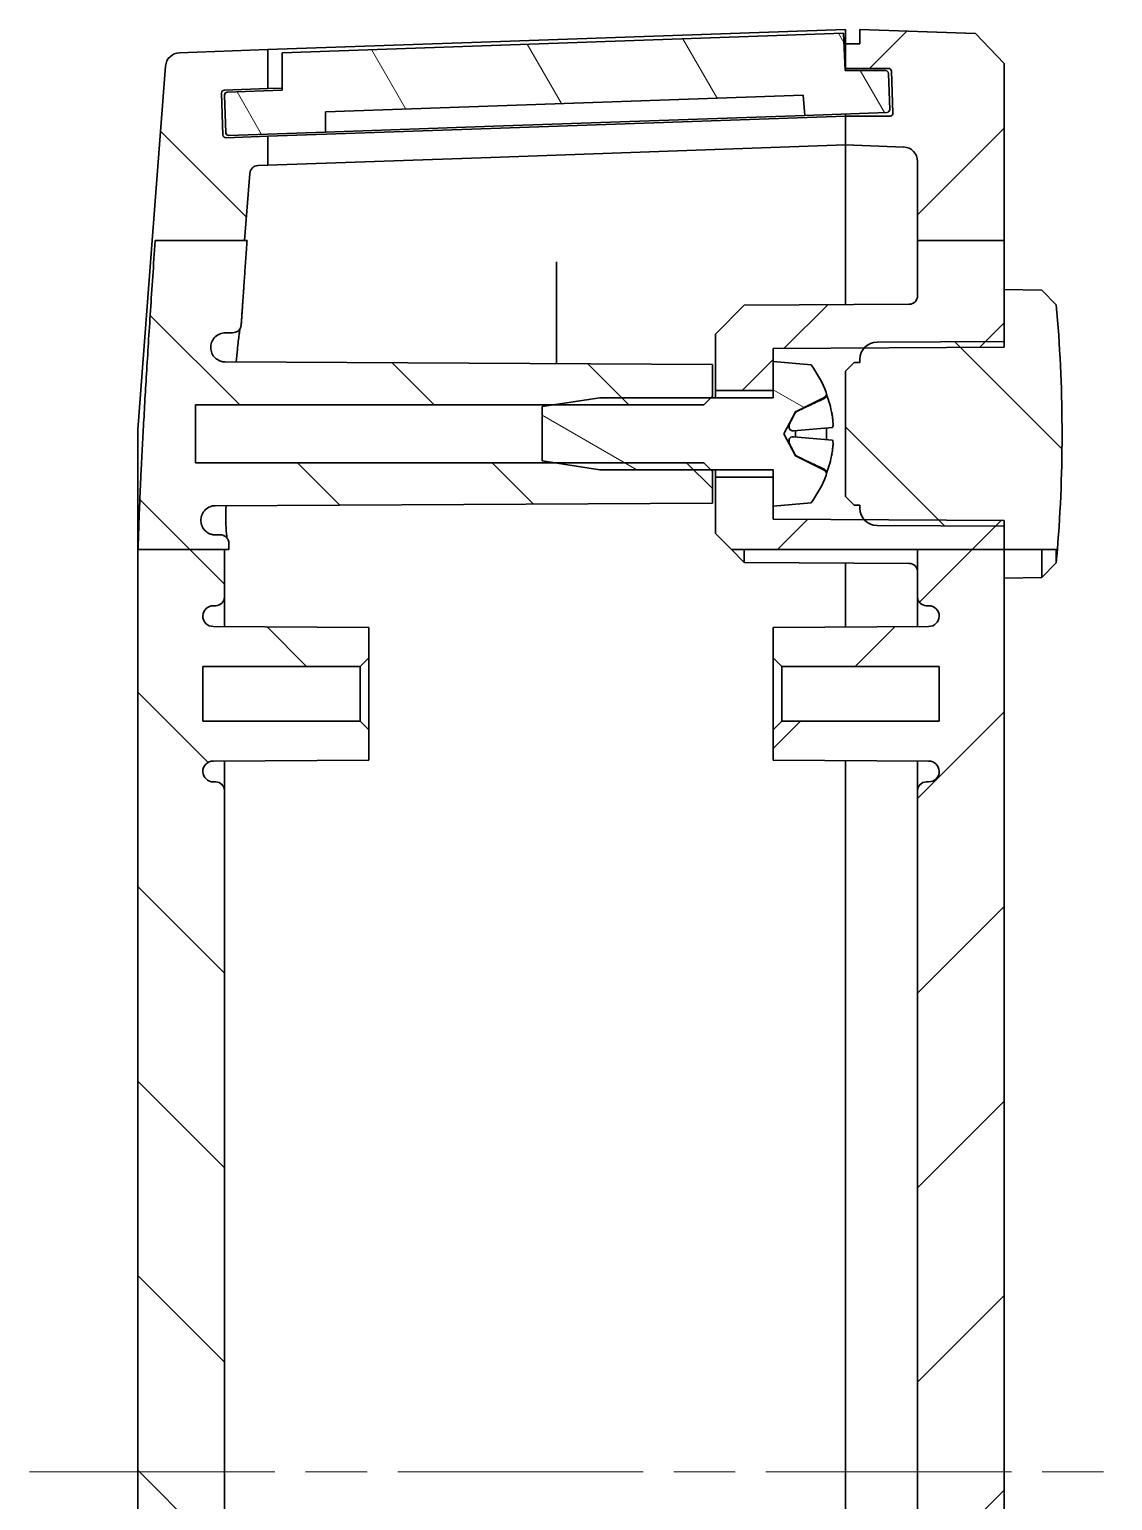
# Model space of a CAD drawing. Header units: millimetres. Extents: x 22 to 2802, y 12 to 434.
# Drawn here: x 974.8 to 1012.3, y 283.7 to 334.6 of the extents above; entities that cross this region are included whole.
import ezdxf

# ---------------------------------------------------------------- set-up
doc = ezdxf.new("R2010")
doc.units = ezdxf.units.MM
doc.header["$LTSCALE"] = 1.5
doc.linetypes.add('CHAIN', pattern=[0.3543, 0.2362, -0.0295, 0.0591, -0.0295])
doc.layers.add('Centerline (ISO)', color=131, linetype='Continuous', lineweight=18, true_color=0x7fffff)
doc.layers.add('Hatch (ISO)', color=1, linetype='Continuous', lineweight=18, true_color=0xff0000)
doc.layers.add('Visible (ISO)', color=7, linetype='Continuous', lineweight=35)
pattern_1 = [(135.0002, (596.5, -1e-13), (-3.367584, -3.36761), [])]

msp = doc.modelspace()

# ---------------------------------------------------------------- hatches: boundary and pattern name
at = {"layer": 'Hatch (ISO)'}
h = msp.add_hatch(dxfattribs=at)
h.set_pattern_fill('ANSI31', color=256, scale=38.1, style=0, pattern_type=0)
h.set_pattern_definition([(45, (596.5, 0), (-3.367596, 3.367596), [])])
edge = h.paths.add_edge_path(flags=0)
edge.add_line((1005.535, 252.783), (1008.535, 252.783))
edge.add_line((1008.535, 252.783), (1008.535, 316.625))
edge.add_line((1008.535, 316.625), (1005.535, 316.625))
edge.add_line((1005.535, 316.625), (1005.535, 314.985))
edge.add_ellipse((1005.835, 314.985), major_axis=(-0.3, 0), ratio=1, start_angle=0, end_angle=90)
edge.add_line((1005.835, 314.685), (1005.915, 314.685))
edge.add_ellipse((1005.915, 314.315), major_axis=(0, 0.37), ratio=1, start_angle=-90, end_angle=0, ccw=False)
edge.add_ellipse((1005.916, 314.333), major_axis=(0.37, -0.018), ratio=1, start_angle=-86.8841, end_angle=0, ccw=False)
edge.add_line((1005.918, 313.963), (1000.535, 313.935))
edge.add_line((1000.535, 313.935), (1000.535, 312.885))
edge.add_line((1000.535, 312.885), (1000.835, 312.585))
edge.add_line((1000.835, 312.585), (1006.285, 312.585))
edge.add_line((1006.285, 312.585), (1006.285, 310.685))
edge.add_line((1006.285, 310.685), (1000.835, 310.685))
edge.add_line((1000.835, 310.685), (1000.535, 310.385))
edge.add_line((1000.535, 310.385), (1000.535, 309.335))
edge.add_line((1000.535, 309.335), (1005.918, 309.307))
edge.add_ellipse((1005.916, 308.937), major_axis=(0.002, 0.37), ratio=1, start_angle=-86.8841, end_angle=0, ccw=False)
edge.add_ellipse((1005.915, 308.955), major_axis=(0.37, 0), ratio=1, start_angle=-90, end_angle=0, ccw=False)
edge.add_line((1005.915, 308.585), (1005.835, 308.585))
edge.add_ellipse((1005.835, 308.285), major_axis=(0, 0.3), ratio=1, start_angle=0, end_angle=90)
edge.add_line((1005.535, 308.285), (1005.535, 260.985))
edge.add_ellipse((1005.835, 260.985), major_axis=(-0.3, 0), ratio=1, start_angle=0, end_angle=90)
edge.add_line((1005.835, 260.685), (1005.915, 260.685))
edge.add_ellipse((1005.915, 260.315), major_axis=(0, 0.37), ratio=1, start_angle=-90, end_angle=0, ccw=False)
edge.add_ellipse((1005.916, 260.333), major_axis=(0.37, -0.018), ratio=1, start_angle=-86.8841, end_angle=0, ccw=False)
edge.add_line((1005.918, 259.963), (1000.535, 259.935))
edge.add_line((1000.535, 259.935), (1000.535, 258.885))
edge.add_line((1000.535, 258.885), (1000.835, 258.585))
edge.add_line((1000.835, 258.585), (1006.285, 258.585))
edge.add_line((1006.285, 258.585), (1006.285, 256.685))
edge.add_line((1006.285, 256.685), (1000.835, 256.685))
edge.add_line((1000.835, 256.685), (1000.535, 256.385))
edge.add_line((1000.535, 256.385), (1000.535, 255.335))
edge.add_line((1000.535, 255.335), (1005.918, 255.307))
edge.add_ellipse((1005.916, 254.937), major_axis=(0.002, 0.37), ratio=1, start_angle=-86.8841, end_angle=0, ccw=False)
edge.add_ellipse((1005.915, 254.955), major_axis=(0.37, 0), ratio=1, start_angle=-90, end_angle=0, ccw=False)
edge.add_line((1005.915, 254.585), (1005.835, 254.585))
edge.add_ellipse((1005.835, 254.285), major_axis=(0, 0.3), ratio=1, start_angle=0, end_angle=90)
edge.add_line((1005.535, 254.285), (1005.535, 252.783))
edge = h.paths.add_edge_path(flags=0)
edge.add_line((1005.535, 241.898), (1008.535, 241.898))
edge.add_line((1008.535, 241.898), (1008.535, 243.635))
edge.add_line((1008.535, 243.635), (1008.535, 245.435))
edge.add_line((1008.535, 245.435), (1008.535, 245.476))
edge.add_line((1008.535, 245.476), (1008.535, 245.635))
edge.add_line((1008.535, 245.635), (1005.237, 245.652))
edge.add_line((1005.237, 245.652), (1004.132, 245.658))
edge.add_line((1004.132, 245.658), (1003.722, 245.66))
edge.add_line((1003.722, 245.66), (1003.686, 245.66))
edge.add_line((1003.686, 245.66), (1000.535, 245.677))
edge.add_line((1000.535, 245.677), (1000.535, 246.135))
edge.add_line((1000.535, 246.135), (1000.535, 247.135))
edge.add_line((1000.535, 247.135), (998.535, 247.135))
edge.add_line((998.535, 247.135), (998.535, 245.185))
edge.add_line((998.535, 245.185), (999.535, 244.18))
edge.add_line((999.535, 244.18), (1005.237, 244.15))
edge.add_spline(control_points=[(1005.237, 244.15), (1005.274, 244.15), (1005.316, 244.141), (1005.384, 244.113), (1005.421, 244.088), (1005.474, 244.036), (1005.498, 243.999), (1005.527, 243.93), (1005.535, 243.887), (1005.535, 243.85)], knot_values=[0.089014, 0.089014, 0.089014, 0.089014, 0.099965, 0.099965, 0.111072, 0.111072, 0.122179, 0.122179, 0.133287, 0.133287, 0.133287, 0.133287], degree=3, periodic=0)
edge.add_line((1005.535, 243.85), (1005.535, 241.898))
edge = h.paths.add_edge_path(flags=0)
edge.add_line((1005.535, 327.322), (1008.535, 327.322))
edge.add_line((1008.535, 327.322), (1008.535, 333.46))
edge.add_line((1008.535, 333.46), (1007.536, 334.495))
edge.add_line((1007.536, 334.495), (1003.535, 334.635))
edge.add_line((1003.535, 334.635), (1003.535, 334.135))
edge.add_line((1003.535, 334.135), (1003.035, 334.135))
edge.add_line((1003.035, 334.135), (1003.035, 333.285))
edge.add_line((1003.035, 333.285), (1004.531, 333.285))
edge.add_ellipse((1004.531, 333.185), major_axis=(0, 0.1), ratio=1, start_angle=-88, end_angle=0, ccw=False)
edge.add_line((1004.631, 333.188), (1004.682, 331.738))
edge.add_ellipse((1004.582, 331.735), major_axis=(0.0999, 0.0035), ratio=1, start_angle=-92, end_angle=0, ccw=False)
edge.add_line((1004.582, 331.635), (1003.035, 331.635))
edge.add_line((1003.035, 331.635), (1003.035, 330.635))
edge.add_line((1003.035, 330.635), (1005.053, 330.564))
edge.add_ellipse((1005.035, 330.065), major_axis=(0.017, 0.5), ratio=1, start_angle=-88, end_angle=0, ccw=False)
edge.add_line((1005.535, 330.065), (1005.535, 327.322))
h.paths.add_polyline_path([(999.092, 316.625), (1005.535, 316.625), (1008.535, 316.625), (1008.535, 317.435), (1008.535, 317.476), (1008.535, 317.635), (1005.237, 317.652), (1004.132, 317.658), (1003.722, 317.66), (1003.686, 317.66), (1000.535, 317.677), (1000.535, 318.135), (1000.535, 319.135), (998.535, 319.135), (998.535, 317.185)], flags=0)
edge = h.paths.add_edge_path(flags=0)
edge.add_line((1008.535, 323.635), (1008.535, 323.794))
edge.add_line((1008.535, 323.794), (1008.535, 323.835))
edge.add_line((1008.535, 323.835), (1008.535, 325.635))
edge.add_line((1008.535, 325.635), (1008.535, 327.322))
edge.add_line((1008.535, 327.322), (1005.535, 327.322))
edge.add_line((1005.535, 327.322), (1005.535, 325.42))
edge.add_ellipse((1005.235, 325.42), major_axis=(0.3, 0), ratio=1, start_angle=-89.7, end_angle=0, ccw=False)
edge.add_line((1005.237, 325.12), (999.535, 325.09))
edge.add_line((999.535, 325.09), (998.535, 324.085))
edge.add_line((998.535, 324.085), (998.535, 322.135))
edge.add_line((998.535, 322.135), (1000.535, 322.135))
edge.add_line((1000.535, 322.135), (1000.535, 323.135))
edge.add_line((1000.535, 323.135), (1000.535, 323.593))
edge.add_line((1000.535, 323.593), (1003.686, 323.609))
edge.add_line((1003.686, 323.609), (1003.722, 323.61))
edge.add_line((1003.722, 323.61), (1004.132, 323.612))
edge.add_line((1004.132, 323.612), (1005.237, 323.618))
edge.add_line((1005.237, 323.618), (1008.535, 323.635))
h.paths.add_polyline_path([(999.23, 252.783), (998.535, 252.085), (998.535, 250.135), (1000.535, 250.135), (1000.535, 251.135), (1000.535, 251.593), (1003.686, 251.609), (1003.722, 251.61), (1004.132, 251.612), (1005.237, 251.618), (1008.535, 251.635), (1008.535, 251.794), (1008.535, 251.835), (1008.535, 252.783), (1005.535, 252.783)], flags=0)
edge = h.paths.add_edge_path(flags=0)
edge.add_line((1005.535, 241.898), (1005.535, 239.205))
edge.add_ellipse((1005.035, 239.205), major_axis=(0.5, 0), ratio=1, start_angle=-88, end_angle=0, ccw=False)
edge.add_line((1005.053, 238.705), (1003.035, 238.635))
edge.add_line((1003.035, 238.635), (1003.035, 237.635))
edge.add_line((1003.035, 237.635), (1004.582, 237.635))
edge.add_ellipse((1004.582, 237.535), major_axis=(0, 0.1), ratio=1, start_angle=-92, end_angle=0, ccw=False)
edge.add_line((1004.682, 237.531), (1004.631, 236.081))
edge.add_ellipse((1004.531, 236.085), major_axis=(0.0999, -0.0035), ratio=1, start_angle=-88, end_angle=0, ccw=False)
edge.add_line((1004.531, 235.985), (1003.035, 235.985))
edge.add_line((1003.035, 235.985), (1003.035, 235.135))
edge.add_line((1003.035, 235.135), (1003.535, 235.135))
edge.add_line((1003.535, 235.135), (1003.535, 234.635))
edge.add_line((1003.535, 234.635), (1007.536, 234.775))
edge.add_line((1007.536, 234.775), (1008.535, 235.809))
edge.add_line((1008.535, 235.809), (1008.535, 241.898))
edge.add_line((1008.535, 241.898), (1005.535, 241.898))
h = msp.add_hatch(dxfattribs=at)
h.set_pattern_fill('ANSI31', color=256, scale=38.1, angle=75.0002, style=0, pattern_type=0)
h.set_pattern_definition([(120.0002, (596.5, 3e-14), (-4.12444, -2.381263), [])])
edge = h.paths.add_edge_path(flags=0)
edge.add_ellipse((981.64, 332.362), major_axis=(-0.0035, 0.0999), ratio=1, start_angle=0, end_angle=90)
edge.add_line((981.54, 332.358), (981.585, 331.059))
edge.add_ellipse((981.685, 331.063), major_axis=(-0.0999, -0.0035), ratio=1, start_angle=0, end_angle=90)
edge.add_line((981.689, 330.963), (985.037, 331.08))
edge.add_line((985.037, 331.08), (985.037, 331.78))
edge.add_line((985.037, 331.78), (1001.578, 332.358))
edge.add_line((1001.578, 332.358), (1001.627, 331.659))
edge.add_line((1001.627, 331.659), (1004.475, 331.758))
edge.add_ellipse((1004.471, 331.858), major_axis=(0.0035, -0.0999), ratio=1, start_angle=0, end_angle=90)
edge.add_line((1004.571, 331.862), (1004.528, 333.112))
edge.add_ellipse((1004.428, 333.109), major_axis=(0.0999, 0.0035), ratio=1, start_angle=0, end_angle=88)
edge.add_line((1004.428, 333.209), (1003.023, 333.209))
edge.add_line((1003.023, 333.209), (1002.967, 334.507))
edge.add_line((1002.967, 334.507), (983.535, 333.829))
edge.add_line((983.535, 333.829), (983.535, 332.528))
edge.add_line((983.535, 332.528), (981.636, 332.462))
h = msp.add_hatch(dxfattribs=at)
h.set_pattern_fill('ANSI31', color=256, scale=38.1, angle=90.0002, style=0, pattern_type=0)
h.set_pattern_definition(pattern_1)
edge = h.paths.add_edge_path(flags=0)
edge.add_line((979.14, 327.322), (982.236, 327.322))
edge.add_line((982.236, 327.322), (982.414, 329.648))
edge.add_ellipse((982.713, 329.625), major_axis=(-0.299, 0.023), ratio=1, start_angle=-83.6157, end_angle=0, ccw=False)
edge.add_line((982.703, 329.925), (983.035, 329.936))
edge.add_line((983.035, 329.936), (983.035, 330.935))
edge.add_line((983.035, 330.935), (981.591, 330.884))
edge.add_ellipse((981.587, 330.984), major_axis=(0.0035, -0.0999), ratio=1, start_angle=-90, end_angle=0, ccw=False)
edge.add_line((981.487, 330.981), (981.437, 332.43))
edge.add_ellipse((981.537, 332.433), major_axis=(-0.0999, -0.0035), ratio=1, start_angle=-90, end_angle=0, ccw=False)
edge.add_line((981.533, 332.533), (983.035, 332.586))
edge.add_line((983.035, 332.586), (983.035, 333.936))
edge.add_line((983.035, 333.936), (979.982, 333.83))
edge.add_ellipse((979.999, 333.33), major_axis=(-0.017, 0.5), ratio=1, start_angle=0, end_angle=83.6157)
edge.add_line((979.5, 333.368), (979.037, 327.322))
edge.add_line((979.037, 327.322), (979.14, 327.322))
edge = h.paths.add_edge_path(flags=0)
edge.add_line((978.549, 316.625), (981.535, 316.625))
edge.add_line((981.535, 316.625), (981.688, 316.625))
edge.add_spline(control_points=[(981.688, 316.625), (981.691, 316.726), (981.693, 316.829)], knot_values=[1.748032, 1.748032, 1.748032, 1.779567, 1.779567, 1.779567], degree=2, periodic=0)
edge.add_spline(control_points=[(981.693, 316.829), (981.694, 316.852), (981.692, 316.875), (981.682, 316.921), (981.675, 316.944), (981.649, 316.998), (981.628, 317.029), (981.571, 317.083), (981.536, 317.105), (981.465, 317.132), (981.429, 317.139), (981.392, 317.135)], knot_values=[-0.049484, -0.049484, -0.049484, -0.049484, -0.042025, -0.042025, -0.034549, -0.034549, -0.022824, -0.022824, -0.010894, -0.010894, 0, 0, 0, 0], degree=3, periodic=0)
edge.add_line((981.392, 317.135), (981.223, 317.135))
edge.add_spline(control_points=[(981.223, 317.135), (981.184, 317.134), (981.145, 317.139), (981.069, 317.157), (981.032, 317.171), (980.957, 317.208), (980.901, 317.243), (980.804, 317.353), (980.77, 317.412), (980.729, 317.533), (980.72, 317.594), (980.723, 317.655)], knot_values=[-0.104815, -0.104815, -0.104815, -0.104815, -0.083545, -0.083545, -0.062273, -0.062273, -0.038312, -0.038312, -0.018365, -0.018365, 0, 0, 0, 0], degree=3, periodic=0)
edge.add_spline(control_points=[(980.723, 317.655), (980.723, 317.661), (980.723, 317.666)], knot_values=[1.4575, 1.4575, 1.4575, 1.458784, 1.458784, 1.458784], degree=2, periodic=0)
edge.add_spline(control_points=[(980.723, 317.666), (980.726, 317.73), (980.741, 317.794), (980.793, 317.908), (980.829, 317.96), (980.922, 318.05), (980.979, 318.086), (981.098, 318.133), (981.159, 318.145), (981.221, 318.145)], knot_values=[-0.076134, -0.076134, -0.076134, -0.076134, -0.056981, -0.056981, -0.038384, -0.038384, -0.018449, -0.018449, 0, 0, 0, 0], degree=3, periodic=0)
edge.add_line((981.221, 318.145), (998.435, 318.235))
edge.add_line((998.435, 318.235), (998.435, 319.335))
edge.add_line((998.435, 319.335), (998.385, 319.385))
edge.add_line((998.385, 319.385), (998.135, 319.635))
edge.add_line((998.135, 319.635), (992.922, 319.635))
edge.add_line((992.922, 319.635), (980.535, 319.635))
edge.add_line((980.535, 319.635), (980.535, 321.635))
edge.add_line((980.535, 321.635), (992.922, 321.635))
edge.add_line((992.922, 321.635), (998.135, 321.635))
edge.add_line((998.135, 321.635), (998.385, 321.885))
edge.add_line((998.385, 321.885), (998.435, 321.935))
edge.add_line((998.435, 321.935), (998.435, 323.035))
edge.add_line((998.435, 323.035), (981.562, 323.123))
edge.add_spline(control_points=[(981.562, 323.123), (981.521, 323.123), (981.48, 323.129), (981.402, 323.149), (981.363, 323.164), (981.282, 323.207), (981.229, 323.244), (981.139, 323.351), (981.107, 323.411), (981.069, 323.533), (981.061, 323.595), (981.065, 323.656)], knot_values=[-0.095349, -0.095349, -0.095349, -0.095349, -0.0779, -0.0779, -0.060453, -0.060453, -0.038364, -0.038364, -0.018372, -0.018372, 0, 0, 0, 0], degree=3, periodic=0)
edge.add_spline(control_points=[(981.065, 323.656), (981.065, 323.66), (981.066, 323.664)], knot_values=[1.931551, 1.931551, 1.931551, 1.931943, 1.931943, 1.931943], degree=2, periodic=0)
edge.add_spline(control_points=[(981.066, 323.664), (981.07, 323.724), (981.085, 323.784), (981.137, 323.896), (981.173, 323.948), (981.269, 324.04), (981.327, 324.074), (981.442, 324.119), (981.504, 324.131), (981.565, 324.135)], knot_values=[-0.069673, -0.069673, -0.069673, -0.069673, -0.053627, -0.053627, -0.037089, -0.037089, -0.018411, -0.018411, -0.000003, -0.000003, -0.000003, -0.000003], degree=3, periodic=0)
edge.add_line((981.565, 324.135), (981.819, 324.135))
edge.add_spline(control_points=[(981.819, 324.135), (981.855, 324.135), (981.891, 324.141), (981.96, 324.167), (981.992, 324.187), (982.052, 324.241), (982.075, 324.274), (982.106, 324.341), (982.116, 324.377), (982.119, 324.414)], knot_values=[-0.040716, -0.040716, -0.040716, -0.040716, -0.031607, -0.031607, -0.02208, -0.02208, -0.011127, -0.011127, -0.000061, -0.000061, -0.000061, -0.000061], degree=3, periodic=0)
edge.add_spline(control_points=[(982.119, 324.414), (982.207, 325.721), (982.32, 327.322)], knot_values=[2.507436, 2.507436, 2.507436, 2.640835, 2.640835, 2.640835], degree=2, periodic=0)
edge.add_line((982.32, 327.322), (982.236, 327.322))
edge.add_line((982.236, 327.322), (979.14, 327.322))
edge.add_spline(control_points=[(979.14, 327.322), (978.629, 319.947), (978.549, 316.625)], knot_values=[0, 0, 0, 0.94625, 0.94625, 0.94625], degree=2, periodic=0)
edge = h.paths.add_edge_path(flags=0)
edge.add_line((979.144, 241.898), (982.24, 241.898))
edge.add_line((982.24, 241.898), (982.414, 239.622))
edge.add_ellipse((982.713, 239.645), major_axis=(-0.01, -0.3), ratio=1, start_angle=276.3843, end_angle=360)
edge.add_line((982.703, 239.345), (983.035, 239.333))
edge.add_line((983.035, 239.333), (983.035, 238.335))
edge.add_line((983.035, 238.335), (981.591, 238.386))
edge.add_ellipse((981.587, 238.286), major_axis=(-0.0999, 0.0035), ratio=1, start_angle=270, end_angle=360)
edge.add_line((981.487, 238.289), (981.437, 236.84))
edge.add_ellipse((981.537, 236.836), major_axis=(-0.0035, -0.0999), ratio=1, start_angle=270, end_angle=360)
edge.add_line((981.533, 236.737), (983.035, 236.684))
edge.add_line((983.035, 236.684), (983.035, 235.333))
edge.add_line((983.035, 235.333), (979.982, 235.44))
edge.add_ellipse((979.999, 235.94), major_axis=(-0.499, -0.038), ratio=1, start_angle=0, end_angle=83.6157, ccw=False)
edge.add_line((979.5, 235.901), (979.041, 241.898))
edge.add_line((979.041, 241.898), (979.144, 241.898))
edge = h.paths.add_edge_path(flags=0)
edge.add_line((978.546, 252.783), (981.535, 252.783))
edge.add_line((981.535, 252.783), (981.535, 254.285))
edge.add_ellipse((981.235, 254.285), major_axis=(0.3, 0), ratio=1, start_angle=0, end_angle=90)
edge.add_line((981.235, 254.585), (981.155, 254.585))
edge.add_ellipse((981.155, 254.955), major_axis=(0, -0.37), ratio=1, start_angle=-90, end_angle=0, ccw=False)
edge.add_ellipse((981.155, 254.937), major_axis=(-0.37, 0.018), ratio=1, start_angle=-86.8841, end_angle=0, ccw=False)
edge.add_line((981.153, 255.307), (986.535, 255.335))
edge.add_line((986.535, 255.335), (986.535, 256.361))
edge.add_line((986.535, 256.361), (986.235, 256.661))
edge.add_line((986.235, 256.661), (980.785, 256.661))
edge.add_line((980.785, 256.661), (980.785, 258.609))
edge.add_line((980.785, 258.609), (986.235, 258.609))
edge.add_line((986.235, 258.609), (986.535, 258.909))
edge.add_line((986.535, 258.909), (986.535, 259.935))
edge.add_line((986.535, 259.935), (981.153, 259.963))
edge.add_ellipse((981.155, 260.333), major_axis=(-0.002, -0.37), ratio=1, start_angle=-86.8841, end_angle=0, ccw=False)
edge.add_ellipse((981.155, 260.315), major_axis=(-0.37, 0), ratio=1, start_angle=-90, end_angle=0, ccw=False)
edge.add_line((981.155, 260.685), (981.235, 260.685))
edge.add_ellipse((981.235, 260.985), major_axis=(0, -0.3), ratio=1, start_angle=0, end_angle=90)
edge.add_line((981.535, 260.985), (981.535, 308.285))
edge.add_ellipse((981.235, 308.285), major_axis=(0.3, 0), ratio=1, start_angle=0, end_angle=90)
edge.add_line((981.235, 308.585), (981.155, 308.585))
edge.add_ellipse((981.155, 308.955), major_axis=(0, -0.37), ratio=1, start_angle=-87.1844, end_angle=0, ccw=False)
edge.add_ellipse((981.155, 308.937), major_axis=(-0.37, 0), ratio=1, start_angle=-89.7, end_angle=0, ccw=False)
edge.add_line((981.153, 309.307), (986.535, 309.335))
edge.add_line((986.535, 309.335), (986.535, 310.385))
edge.add_line((986.535, 310.385), (986.235, 310.685))
edge.add_line((986.235, 310.685), (980.785, 310.685))
edge.add_line((980.785, 310.685), (980.785, 312.585))
edge.add_line((980.785, 312.585), (986.235, 312.585))
edge.add_line((986.235, 312.585), (986.535, 312.885))
edge.add_line((986.535, 312.885), (986.535, 313.935))
edge.add_line((986.535, 313.935), (981.153, 313.963))
edge.add_ellipse((981.155, 314.333), major_axis=(-0.002, -0.37), ratio=1, start_angle=-89.7, end_angle=0, ccw=False)
edge.add_ellipse((981.155, 314.315), major_axis=(-0.37, 0.018), ratio=1, start_angle=-87.1844, end_angle=0, ccw=False)
edge.add_line((981.155, 314.685), (981.235, 314.685))
edge.add_ellipse((981.235, 314.985), major_axis=(0, -0.3), ratio=1, start_angle=0, end_angle=90)
edge.add_line((981.535, 314.985), (981.535, 316.625))
edge.add_line((981.535, 316.625), (978.549, 316.625))
edge.add_line((978.549, 316.625), (978.535, 316.625))
edge.add_line((978.535, 316.625), (978.535, 252.783))
edge.add_line((978.535, 252.783), (978.546, 252.783))
edge = h.paths.add_edge_path(flags=0)
edge.add_spline(control_points=[(982.324, 241.898), (982.208, 243.529), (982.119, 244.856)], knot_values=[0, 0, 0, 0.135675, 0.135675, 0.135675], degree=2, periodic=0)
edge.add_spline(control_points=[(982.119, 244.856), (982.116, 244.892), (982.107, 244.927), (982.076, 244.994), (982.054, 245.025), (981.997, 245.081), (981.962, 245.102), (981.893, 245.128), (981.856, 245.135), (981.819, 245.135)], knot_values=[-0.041615, -0.041615, -0.041615, -0.041615, -0.0321, -0.0321, -0.022223, -0.022223, -0.011047, -0.011047, 0, 0, 0, 0], degree=3, periodic=0)
edge.add_line((981.819, 245.135), (981.565, 245.135))
edge.add_spline(control_points=[(981.565, 245.135), (981.505, 245.135), (981.445, 245.146), (981.331, 245.189), (981.276, 245.222), (981.176, 245.312), (981.138, 245.368), (981.086, 245.479), (981.07, 245.54), (981.066, 245.602)], knot_values=[-0.068029, -0.068029, -0.068029, -0.068029, -0.052769, -0.052769, -0.036835, -0.036835, -0.018544, -0.018544, 0, 0, 0, 0], degree=3, periodic=0)
edge.add_spline(control_points=[(981.066, 245.602), (981.065, 245.608), (981.065, 245.614)], knot_values=[0.006302, 0.006302, 0.006302, 0.006941, 0.006941, 0.006941], degree=2, periodic=0)
edge.add_spline(control_points=[(981.065, 245.614), (981.062, 245.655), (981.065, 245.696), (981.08, 245.777), (981.092, 245.816), (981.13, 245.901), (981.163, 245.956), (981.264, 246.053), (981.322, 246.089), (981.44, 246.135), (981.501, 246.147), (981.561, 246.146)], knot_values=[-0.094962, -0.094962, -0.094962, -0.094962, -0.077586, -0.077586, -0.060215, -0.060215, -0.038189, -0.038189, -0.018238, -0.018238, -0.000004, -0.000004, -0.000004, -0.000004], degree=3, periodic=0)
edge.add_line((981.561, 246.146), (998.435, 246.235))
edge.add_line((998.435, 246.235), (998.435, 247.335))
edge.add_line((998.435, 247.335), (998.385, 247.385))
edge.add_line((998.385, 247.385), (998.135, 247.635))
edge.add_line((998.135, 247.635), (992.922, 247.635))
edge.add_line((992.922, 247.635), (980.535, 247.635))
edge.add_line((980.535, 247.635), (980.535, 249.635))
edge.add_line((980.535, 249.635), (992.922, 249.635))
edge.add_line((992.922, 249.635), (998.135, 249.635))
edge.add_line((998.135, 249.635), (998.385, 249.885))
edge.add_line((998.385, 249.885), (998.435, 249.935))
edge.add_line((998.435, 249.935), (998.435, 251.035))
edge.add_line((998.435, 251.035), (981.221, 251.125))
edge.add_spline(control_points=[(981.221, 251.125), (981.158, 251.125), (981.095, 251.137), (980.979, 251.184), (980.925, 251.218), (980.831, 251.307), (980.792, 251.363), (980.74, 251.481), (980.726, 251.542), (980.723, 251.604)], knot_values=[-0.076063, -0.076063, -0.076063, -0.076063, -0.057269, -0.057269, -0.038555, -0.038555, -0.018621, -0.018621, 0, 0, 0, 0], degree=3, periodic=0)
edge.add_spline(control_points=[(980.723, 251.604), (980.723, 251.609), (980.723, 251.614)], knot_values=[0.479005, 0.479005, 0.479005, 0.480155, 0.480155, 0.480155], degree=2, periodic=0)
edge.add_spline(control_points=[(980.723, 251.614), (980.721, 251.653), (980.724, 251.693), (980.74, 251.77), (980.752, 251.807), (980.794, 251.899), (980.829, 251.951), (980.925, 252.041), (980.982, 252.077), (981.101, 252.123), (981.162, 252.135), (981.223, 252.135)], knot_values=[-0.082734, -0.082734, -0.082734, -0.082734, -0.070263, -0.070263, -0.057794, -0.057794, -0.038286, -0.038286, -0.018301, -0.018301, -0.000001, -0.000001, -0.000001, -0.000001], degree=3, periodic=0)
edge.add_line((981.223, 252.135), (981.394, 252.135))
edge.add_spline(control_points=[(981.394, 252.135), (981.417, 252.135), (981.44, 252.138), (981.485, 252.149), (981.507, 252.157), (981.551, 252.179), (981.586, 252.199), (981.644, 252.265), (981.664, 252.3), (981.69, 252.372), (981.695, 252.408), (981.694, 252.445)], knot_values=[-0.062242, -0.062242, -0.062242, -0.062242, -0.049753, -0.049753, -0.037268, -0.037268, -0.022993, -0.022993, -0.011023, -0.011023, -0.000075, -0.000075, -0.000075, -0.000075], degree=3, periodic=0)
edge.add_spline(control_points=[(981.694, 252.445), (981.689, 252.616), (981.683, 252.783)], knot_values=[0.865822, 0.865822, 0.865822, 0.918682, 0.918682, 0.918682], degree=2, periodic=0)
edge.add_line((981.683, 252.783), (981.535, 252.783))
edge.add_line((981.535, 252.783), (978.546, 252.783))
edge.add_spline(control_points=[(978.546, 252.783), (978.622, 249.426), (979.144, 241.898)], knot_values=[1.578364, 1.578364, 1.578364, 2.550437, 2.550437, 2.550437], degree=2, periodic=0)
edge.add_line((979.144, 241.898), (982.24, 241.898))
edge.add_line((982.24, 241.898), (982.324, 241.898))
h = msp.add_hatch(dxfattribs=at)
h.set_pattern_fill('ANSI31', color=256, scale=38.1, angle=90.0002, style=0, pattern_type=0)
h.set_pattern_definition(pattern_1)
edge = h.paths.add_edge_path(flags=0)
edge.add_ellipse((960.515, 320.635), major_axis=(49.86, -4.01), ratio=1, start_angle=0, end_angle=9.7236)
edge.add_line((1010.335, 325.103), (1009.835, 325.612))
edge.add_line((1009.835, 325.612), (1008.535, 325.635))
edge.add_line((1008.535, 325.635), (1008.535, 323.835))
edge.add_line((1008.535, 323.835), (1005.237, 323.818))
edge.add_line((1005.237, 323.818), (1004.132, 323.812))
edge.add_ellipse((1004.135, 323.212), major_axis=(-0.003, 0.6), ratio=1, start_angle=0, end_angle=48.1893)
edge.add_ellipse((1004.135, 323.212), major_axis=(-0.449, 0.398), ratio=1, start_angle=0, end_angle=41.5107)
edge.add_line((1003.535, 323.212), (1003.535, 323.109))
edge.add_line((1003.535, 323.109), (1003.335, 323.108))
edge.add_line((1003.335, 323.108), (1003.035, 322.806))
edge.add_line((1003.035, 322.806), (1003.035, 318.464))
edge.add_line((1003.035, 318.464), (1003.335, 318.162))
edge.add_line((1003.335, 318.162), (1003.535, 318.161))
edge.add_line((1003.535, 318.161), (1003.535, 318.058))
edge.add_ellipse((1004.135, 318.058), major_axis=(-0.6, 0), ratio=1, start_angle=0, end_angle=41.5107)
edge.add_ellipse((1004.135, 318.058), major_axis=(-0.449, -0.398), ratio=1, start_angle=0, end_angle=48.1893)
edge.add_line((1004.132, 317.458), (1005.237, 317.452))
edge.add_line((1005.237, 317.452), (1008.535, 317.435))
edge.add_line((1008.535, 317.435), (1008.535, 316.625))
edge.add_line((1008.535, 316.625), (1010.374, 316.625))
h = msp.add_hatch(dxfattribs=at)
h.set_pattern_fill('ANSI31', color=256, scale=38.1, angle=105.0002, style=0, pattern_type=0)
h.set_pattern_definition([(150.0002, (596.5, -1e-13), (-2.381232, -4.124456), [])])
edge = h.paths.add_edge_path(flags=0)
edge.add_ellipse((1002.239, 322.019), major_axis=(0.062, -0.125), ratio=1, start_angle=0, end_angle=84.5068)
edge.add_ellipse((998.635, 320.635), major_axis=(3.734, 1.434), ratio=1, start_angle=0, end_angle=15.6005)
edge.add_line((1001.846, 323.02), (1000.535, 323.135))
edge.add_line((1000.535, 323.135), (1000.535, 322.135))
edge.add_line((1000.535, 322.135), (1000.535, 321.885))
edge.add_line((1000.535, 321.885), (998.385, 321.885))
edge.add_line((998.385, 321.885), (994.535, 321.885))
edge.add_line((994.535, 321.885), (992.922, 321.635))
edge.add_line((992.922, 321.635), (992.535, 321.575))
edge.add_line((992.535, 321.575), (992.535, 319.695))
edge.add_line((992.535, 319.695), (992.922, 319.635))
edge.add_line((992.922, 319.635), (994.535, 319.385))
edge.add_line((994.535, 319.385), (998.385, 319.385))
edge.add_line((998.385, 319.385), (1000.535, 319.385))
edge.add_line((1000.535, 319.385), (1000.535, 319.135))
edge.add_line((1000.535, 319.135), (1000.535, 318.135))
edge.add_line((1000.535, 318.135), (1001.846, 318.25))
edge.add_ellipse((998.635, 320.635), major_axis=(3.211, -2.385), ratio=1, start_angle=0, end_angle=15.6005)
edge.add_ellipse((1002.239, 319.251), major_axis=(0.131, -0.05), ratio=1, start_angle=0, end_angle=84.5068)
edge.add_line((1002.301, 319.376), (1001.312, 319.869))
edge.add_line((1001.312, 319.869), (1000.905, 320.635))
edge.add_line((1000.905, 320.635), (1001.312, 321.4))
edge.add_line((1001.312, 321.4), (1002.301, 321.893))

# ---------------------------------------------------------------- linework, layer by layer
at = {"layer": 'Centerline (ISO)', "linetype": 'CHAIN', "ltscale": 23.990969}
msp.add_line((974.785, 284.704), (1012.285, 284.704), dxfattribs=at)
at = {"layer": 'Visible (ISO)'}
for p, q in [((990.755, 334.206), (1003.035, 334.635)), ((1003.035, 334.635), (1003.035, 334.135)), ((1007.536, 334.495), (1003.535, 334.635)), ((1003.535, 334.635), (1003.535, 334.135)), ((990.755, 334.206), (983.035, 333.936)), ((1002.967, 334.507), (983.535, 333.829)), ((1003.023, 333.209), (1002.967, 334.507)), ((1003.535, 334.135), (1003.035, 334.135)), ((1003.035, 334.135), (1003.035, 333.285)), ((1008.535, 333.46), (1007.536, 334.495)), ((983.035, 333.936), (979.982, 333.83)), ((983.035, 332.586), (983.035, 333.936)), ((983.535, 333.829), (983.535, 332.528)), ((979.5, 333.368), (979.037, 327.322)), ((1003.02, 333.283), (1003.035, 333.284)), ((1004.428, 333.209), (1003.023, 333.209)), ((1003.035, 333.285), (1004.531, 333.285)), ((1003.035, 333.285), (1003.035, 333.284)), ((1003.035, 333.209), (1003.035, 333.284)), ((1004.571, 331.862), (1004.528, 333.112)), ((1004.631, 333.188), (1004.682, 331.738)), ((1008.535, 327.322), (1008.535, 333.46)), ((981.533, 332.533), (983.035, 332.586)), ((983.035, 332.586), (983.535, 332.603)), ((981.487, 330.981), (981.437, 332.43)), ((981.54, 332.358), (981.585, 331.059)), ((983.535, 332.528), (981.636, 332.462)), ((985.037, 331.78), (1001.578, 332.358)), ((1001.578, 332.358), (1001.627, 331.659)), ((985.037, 331.08), (985.037, 331.78)), ((1003.035, 331.633), (990.755, 331.204)), ((1001.627, 331.659), (990.866, 331.283)), ((1001.627, 331.659), (1004.475, 331.758)), ((1003.035, 331.635), (1003.035, 331.708)), ((1004.582, 331.635), (1003.035, 331.635)), ((1003.035, 331.635), (1003.035, 330.635)), ((981.689, 330.963), (985.037, 331.08)), ((990.755, 331.204), (983.035, 330.935)), ((990.866, 331.283), (985.037, 331.08)), ((983.035, 330.935), (981.591, 330.884)), ((983.035, 329.936), (983.035, 330.935)), ((1003.035, 330.635), (990.755, 330.206)), ((1003.035, 330.635), (1005.053, 330.564)), ((1003.035, 330.635), (1003.035, 325.108)), ((983.035, 329.936), (990.755, 330.206)), ((1005.535, 330.065), (1005.535, 327.322)), ((982.236, 327.322), (982.414, 329.648)), ((982.703, 329.925), (983.035, 329.936)), ((978.535, 320.779), (979.037, 327.322)), ((979.14, 327.322), (982.32, 327.322)), ((1005.535, 327.322), (1008.535, 327.322)), ((1005.535, 327.322), (1005.535, 325.42)), ((1008.535, 323.635), (1008.535, 327.322)), ((993.035, 323.063), (993.035, 326.146)), ((1009.835, 325.612), (1008.535, 325.635)), ((1008.535, 325.635), (1008.535, 323.835)), ((1010.335, 325.103), (1009.835, 325.612)), ((999.535, 325.09), (998.535, 324.085)), ((1005.237, 325.12), (999.535, 325.09)), ((981.565, 324.135), (981.819, 324.135)), ((998.535, 324.085), (998.535, 322.135)), ((1000.535, 323.593), (1008.535, 323.635)), ((1000.535, 322.135), (1000.535, 323.593)), ((1008.535, 323.835), (1004.132, 323.812)), ((998.435, 323.035), (981.562, 323.123)), ((998.435, 321.935), (998.435, 323.035)), ((1001.846, 323.02), (1000.535, 323.135)), ((1000.535, 323.135), (1000.535, 321.885)), ((1003.335, 323.108), (1003.035, 322.806)), ((1003.535, 323.109), (1003.335, 323.108)), ((1003.535, 323.212), (1003.535, 323.109)), ((1003.035, 322.806), (1003.035, 318.464)), ((994.535, 321.885), (992.535, 321.575)), ((1000.535, 321.885), (994.535, 321.885)), ((998.135, 321.635), (998.435, 321.935)), ((998.435, 321.885), (998.435, 321.935)), ((998.535, 322.135), (1000.535, 322.135)), ((998.535, 321.885), (998.535, 322.135)), ((1001.312, 321.4), (1002.301, 321.893)), ((1002.379, 321.981), (1002.379, 322.019)), ((980.535, 319.635), (980.535, 321.635)), ((980.535, 321.635), (998.135, 321.635)), ((992.535, 321.575), (992.535, 319.695)), ((1000.905, 320.635), (1001.312, 321.4)), ((1001.28, 321.33), (1001.312, 321.39)), ((1001.312, 321.4), (1001.312, 321.39)), ((978.535, 316.625), (978.535, 320.779)), ((1001.312, 319.869), (1000.905, 320.635)), ((1002.583, 320.853), (1001.234, 320.735)), ((1002.583, 320.417), (1001.234, 320.535)), ((1001.312, 320.742), (1001.312, 320.528)), ((1002.379, 320.435), (1002.379, 320.835)), ((1001.312, 319.88), (1001.28, 319.94)), ((1001.312, 319.88), (1001.312, 319.869)), ((1002.301, 319.376), (1001.312, 319.869)), ((998.135, 319.635), (980.535, 319.635)), ((992.535, 319.695), (994.535, 319.385)), ((994.535, 319.385), (1000.535, 319.385)), ((998.435, 319.335), (998.135, 319.635)), ((998.435, 319.335), (998.435, 319.385)), ((998.535, 319.135), (998.535, 319.385)), ((1000.535, 319.385), (1000.535, 318.135)), ((998.435, 318.235), (998.435, 319.335)), ((1000.535, 319.135), (998.535, 319.135)), ((998.535, 319.135), (998.535, 317.185)), ((1000.535, 317.677), (1000.535, 319.135)), ((1002.379, 319.251), (1002.379, 319.289)), ((1003.035, 318.464), (1003.335, 318.162)), ((981.221, 318.145), (998.435, 318.235)), ((1000.535, 318.135), (1001.846, 318.25)), ((1003.335, 318.162), (1003.535, 318.161)), ((1003.535, 318.161), (1003.535, 318.058)), ((1008.535, 317.635), (1000.535, 317.677)), ((1004.132, 317.458), (1008.535, 317.435)), ((1008.535, 316.625), (1008.535, 317.635)), ((1008.535, 317.435), (1008.535, 316.625)), ((981.392, 317.135), (981.223, 317.135)), ((998.535, 317.185), (999.092, 316.625)), ((978.535, 316.625), (978.535, 252.783)), ((978.549, 316.625), (981.688, 316.625)), ((981.535, 314.985), (981.535, 316.625)), ((999.092, 316.625), (1008.535, 316.625)), ((999.092, 316.625), (999.535, 316.18)), ((999.535, 316.625), (999.535, 316.18)), ((1005.535, 316.625), (1005.535, 314.985)), ((1008.535, 252.783), (1008.535, 316.625)), ((1008.535, 316.625), (1010.374, 316.625)), ((1009.835, 315.658), (1009.835, 316.625)), ((1010.335, 316.625), (1010.335, 316.166)), ((999.535, 316.18), (1005.237, 316.15)), ((1003.035, 316.161), (1003.035, 314.135)), ((1010.335, 316.166), (1009.835, 315.658)), ((1009.835, 315.658), (1008.535, 315.635)), ((981.535, 313.961), (981.535, 314.985)), ((1005.535, 314.985), (1005.535, 313.961)), ((981.155, 314.685), (981.235, 314.685)), ((1005.835, 314.685), (1005.915, 314.685)), ((986.535, 313.935), (981.153, 313.963)), ((986.535, 312.885), (986.535, 313.935)), ((1005.918, 313.963), (1000.535, 313.935)), ((1000.535, 313.935), (1000.535, 312.885)), ((1003.035, 313.948), (1003.035, 314.145)), ((1003.035, 314.135), (1003.035, 313.948)), ((986.235, 312.585), (986.535, 312.885)), ((986.535, 310.385), (986.535, 312.885)), ((1000.535, 312.885), (1000.835, 312.585)), ((1000.535, 312.885), (1000.535, 310.385)), ((980.785, 310.685), (980.785, 312.585)), ((980.785, 312.585), (986.235, 312.585)), ((986.235, 312.585), (986.235, 310.685)), ((1000.835, 312.585), (1006.285, 312.585)), ((1000.835, 310.685), (1000.835, 312.585)), ((1006.285, 312.585), (1006.285, 310.685)), ((986.235, 310.685), (980.785, 310.685)), ((986.535, 310.385), (986.235, 310.685)), ((1000.835, 310.685), (1000.535, 310.385)), ((1006.285, 310.685), (1000.835, 310.685)), ((986.535, 309.335), (986.535, 310.385)), ((1000.535, 310.385), (1000.535, 309.335)), ((981.153, 309.307), (986.535, 309.335)), ((981.535, 308.285), (981.535, 309.309)), ((1000.535, 309.335), (1005.918, 309.307)), ((1003.035, 259.948), (1003.035, 309.322)), ((1003.035, 309.322), (1003.035, 259.948)), ((1005.535, 309.309), (1005.535, 308.285)), ((981.235, 308.585), (981.155, 308.585)), ((981.535, 260.985), (981.535, 308.285)), ((1005.535, 308.285), (1005.535, 260.985)), ((1005.915, 308.585), (1005.835, 308.585))]:
    msp.add_line(p, q, dxfattribs=at)
for centre, radius, start, end in [((979.999, 333.33), 0.5, 92, 175.6157), ((1004.428, 333.109), 0.1, 2, 90), ((1004.531, 333.185), 0.1, 2, 90), ((981.537, 332.433), 0.1, 92, 182), ((981.64, 332.362), 0.1, 92, 182), ((1004.471, 331.858), 0.1, 272, 2), ((1004.582, 331.735), 0.1, 270, 2), ((981.685, 331.063), 0.1, 182, 272), ((981.587, 330.984), 0.1, 182, 272), ((1005.035, 330.065), 0.5, 0, 88), ((982.713, 329.625), 0.3, 92, 175.6157), ((1005.235, 325.42), 0.3, 270.3, 0), ((960.515, 320.635), 50.021, 355.4018, 5.1253), ((1004.135, 323.212), 0.6, 90.3, 180), ((998.635, 320.635), 4, 21.0068, 36.6072), ((1002.239, 322.019), 0.14, 296.5, 21.0068), ((1002.239, 319.251), 0.14, 338.9932, 63.5), ((998.635, 320.635), 4, 323.3928, 338.9932), ((1004.135, 318.058), 0.6, 180, 269.7), ((960.515, 320.635), 50.021, 354.8747, 355.4018), ((1005.235, 315.85), 0.3, 0, 89.7), ((981.235, 314.985), 0.3, 270, 0), ((1005.835, 314.985), 0.3, 180, 270), ((981.155, 314.315), 0.37, 90, 177.1844), ((981.155, 314.333), 0.37, 180, 269.7), ((1005.915, 314.315), 0.37, 0, 90), ((1005.916, 314.333), 0.37, 270.3, 357.1841), ((981.155, 308.937), 0.37, 90.3, 180), ((1005.916, 308.937), 0.37, 2.8159, 89.7), ((981.155, 308.955), 0.37, 182.8156, 270), ((1005.915, 308.955), 0.37, 270, 0), ((981.235, 308.285), 0.3, 0, 90), ((1005.835, 308.285), 0.3, 90, 180)]:
    msp.add_arc(centre, radius, start, end, dxfattribs=at)
for centre, major_axis, start_param, end_param in [((998.656, 320.675), (-3.55, 1.828), 3.786983, 3.969796), ((998.656, 320.594), (3.55, 1.828), 5.454981, 5.637795)]:
    msp.add_ellipse(centre, major_axis=major_axis, ratio=0.981719, start_param=start_param, end_param=end_param, dxfattribs=at)
for points, degree in [([(979.14, 327.322), (978.629, 319.947), (978.549, 316.625)], 2), ([(982.119, 324.414), (982.207, 325.721), (982.32, 327.322)], 2), ([(981.819, 324.135), (981.819, 324.135), (981.819, 324.135), (981.819, 324.135)], 3), ([(981.065, 323.656), (981.065, 323.66), (981.065, 323.664)], 2), ([(1001.312, 321.39), (1001.687, 321.569), (1002.301, 321.859)], 2), ([(1002.301, 319.411), (1001.687, 319.701), (1001.312, 319.88)], 2), ([(981.147, 318.139), (981.147, 318.139), (981.147, 318.139), (981.147, 318.139)], 3), ([(980.723, 317.655), (980.723, 317.661), (980.723, 317.666)], 2), ([(981.223, 317.135), (981.223, 317.135), (981.223, 317.135), (981.223, 317.135)], 3), ([(981.688, 316.625), (981.691, 316.726), (981.694, 316.829)], 2), ([(978.549, 316.625), (978.542, 316.625), (978.535, 316.625)], 2)]:
    msp.add_open_spline(points, degree=degree, dxfattribs=at)
for points, knots in [([(993.035, 326.146), (993.035, 326.162), (993.035, 326.181), (993.035, 326.22), (993.035, 326.241), (993.035, 326.298), (993.035, 326.335), (993.035, 326.409), (993.035, 326.445), (993.035, 326.5), (993.035, 326.52), (993.035, 326.557), (993.035, 326.574), (993.035, 326.589)], [-0.04994005, -0.04994005, -0.04994005, -0.04994005, -0.04298474, -0.04298474, -0.03602939, -0.03602939, -0.02498346, -0.02498346, -0.01393811, -0.01393811, -0.00696873, -0.00696873, 0, 0, 0, 0]), ([(981.066, 323.664), (981.07, 323.724), (981.085, 323.784), (981.137, 323.896), (981.173, 323.948), (981.269, 324.04), (981.327, 324.074), (981.442, 324.119), (981.504, 324.131), (981.565, 324.13)], [-0.06967333, -0.06967333, -0.06967333, -0.06967333, -0.05362708, -0.05362708, -0.03708901, -0.03708901, -0.0184108, -0.0184108, -0.00000335, -0.00000335, -0.00000335, -0.00000335]), ([(981.819, 324.135), (981.855, 324.135), (981.891, 324.141), (981.96, 324.167), (981.992, 324.187), (982.052, 324.241), (982.075, 324.274), (982.106, 324.341), (982.116, 324.377), (982.119, 324.414)], [-0.04071574, -0.04071574, -0.04071574, -0.04071574, -0.03160709, -0.03160709, -0.02207969, -0.02207969, -0.01112733, -0.01112733, -0.00006095, -0.00006095, -0.00006095, -0.00006095]), ([(982.078, 324.284), (982.077, 324.279), (982.076, 324.274), (982.067, 324.225), (982.056, 324.155), (982.026, 323.936), (982.006, 323.76), (981.972, 323.423), (981.958, 323.278), (981.943, 323.121)], [0.097286, 0.097286, 0.097286, 0.097286, 0.1059696, 0.1059696, 0.1721758, 0.1721758, 0.2711928, 0.2711928, 0.3339366, 0.3339366, 0.3339366, 0.3339366]), ([(982.078, 324.284), (982.077, 324.279), (982.076, 324.273), (982.066, 324.223), (982.055, 324.152), (982.026, 323.93), (982.006, 323.752), (981.972, 323.415), (981.958, 323.274), (981.944, 323.121)], [0.0969384, 0.0969384, 0.0969384, 0.0969384, 0.1065558, 0.1065558, 0.1732579, 0.1732579, 0.2730003, 0.2730003, 0.3342548, 0.3342548, 0.3342548, 0.3342548]), ([(981.562, 323.123), (981.521, 323.123), (981.48, 323.129), (981.402, 323.149), (981.363, 323.164), (981.282, 323.207), (981.229, 323.244), (981.139, 323.351), (981.107, 323.411), (981.069, 323.533), (981.061, 323.595), (981.065, 323.656)], [-0.09534938, -0.09534938, -0.09534938, -0.09534938, -0.07790007, -0.07790007, -0.06045348, -0.06045348, -0.03836364, -0.03836364, -0.01837162, -0.01837162, 0, 0, 0, 0]), ([(1002.379, 321.981), (1002.379, 321.964), (1002.375, 321.944), (1002.361, 321.912), (1002.35, 321.896), (1002.328, 321.874), (1002.314, 321.865), (1002.301, 321.859)], [0.02082387, 0.02082387, 0.02082387, 0.02082387, 0.02601318, 0.02601318, 0.03119214, 0.03119214, 0.03543356, 0.03543356, 0.03543356, 0.03543356]), ([(1001.233, 320.735), (1001.204, 320.732), (1001.174, 320.739), (1001.131, 320.767), (1001.116, 320.782), (1001.093, 320.822), (1001.086, 320.846), (1001.086, 320.904), (1001.093, 320.936), (1001.116, 321.003), (1001.131, 321.039), (1001.183, 321.15), (1001.225, 321.228), (1001.264, 321.3), (1001.269, 321.31), (1001.274, 321.32), (1001.28, 321.33)], [-0.09252232, -0.09252232, -0.09252232, -0.09252232, -0.07412062, -0.07412062, -0.06176719, -0.06176719, -0.04941375, -0.04941375, -0.03706031, -0.03706031, -0.02470687, -0.02470687, 0, 0, 0, 0.00340172, 0.00340172, 0.00340172, 0.00340172]), ([(1002.583, 320.853), (1002.587, 320.853), (1002.591, 320.857), (1002.6, 320.875), (1002.604, 320.898), (1002.608, 320.955), (1002.608, 320.993), (1002.603, 321.081), (1002.598, 321.13), (1002.587, 321.22), (1002.58, 321.266), (1002.571, 321.311)], [0.00661013, 0.00661013, 0.00661013, 0.00661013, 0.01483757, 0.01483757, 0.02967513, 0.02967513, 0.04434746, 0.04434746, 0.05901979, 0.05901979, 0.07201499, 0.07201499, 0.07201499, 0.07201499]), ([(1001.28, 319.94), (1001.274, 319.95), (1001.269, 319.96), (1001.225, 320.041), (1001.183, 320.12), (1001.131, 320.231), (1001.116, 320.266), (1001.093, 320.334), (1001.086, 320.366), (1001.086, 320.424), (1001.093, 320.448), (1001.116, 320.488), (1001.131, 320.503), (1001.174, 320.531), (1001.204, 320.537), (1001.233, 320.535)], [-0.10222922, -0.10222922, -0.10222922, -0.10222922, -0.0988275, -0.0988275, -0.07412062, -0.07412062, -0.06176719, -0.06176719, -0.04941375, -0.04941375, -0.03706031, -0.03706031, -0.02470687, -0.02470687, -0.00630518, -0.00630518, -0.00630518, -0.00630518]), ([(1002.571, 319.959), (1002.58, 320.007), (1002.588, 320.06), (1002.6, 320.162), (1002.604, 320.21), (1002.608, 320.29), (1002.608, 320.327), (1002.603, 320.383), (1002.598, 320.402), (1002.589, 320.414), (1002.586, 320.416), (1002.583, 320.417)], [0, 0, 0, 0, 0.01483757, 0.01483757, 0.02967513, 0.02967513, 0.04434746, 0.04434746, 0.05901979, 0.05901979, 0.06559354, 0.06559354, 0.06559354, 0.06559354]), ([(1002.301, 319.411), (1002.314, 319.405), (1002.328, 319.395), (1002.35, 319.374), (1002.361, 319.357), (1002.375, 319.326), (1002.379, 319.306), (1002.379, 319.289)], [0.04772204, 0.04772204, 0.04772204, 0.04772204, 0.05196347, 0.05196347, 0.05714242, 0.05714242, 0.06233174, 0.06233174, 0.06233174, 0.06233174]), ([(980.723, 317.666), (980.726, 317.73), (980.741, 317.794), (980.793, 317.908), (980.829, 317.96), (980.922, 318.05), (980.979, 318.086), (981.098, 318.133), (981.159, 318.145), (981.221, 318.145)], [-0.07613396, -0.07613396, -0.07613396, -0.07613396, -0.05698071, -0.05698071, -0.03838366, -0.03838366, -0.01844893, -0.01844893, -0.00000001, -0.00000001, -0.00000001, -0.00000001]), ([(981.591, 318.147), (981.583, 317.856), (981.584, 317.603), (981.599, 317.23), (981.614, 317.093), (981.625, 317.028)], [0.8763768, 0.8763768, 0.8763768, 0.8763768, 0.9920801, 0.9920801, 1.0964507, 1.0964507, 1.0964507, 1.0964507]), ([(981.592, 318.147), (981.592, 318.146), (981.592, 318.145), (981.588, 318.019), (981.586, 317.902), (981.586, 317.793)], [0.87635928, 0.87635928, 0.87635928, 0.87635928, 0.87677798, 0.87677798, 0.92636322, 0.92636322, 0.92636322, 0.92636322]), ([(981.223, 317.135), (981.184, 317.134), (981.145, 317.139), (981.069, 317.157), (981.032, 317.171), (980.957, 317.208), (980.901, 317.243), (980.804, 317.353), (980.77, 317.412), (980.729, 317.533), (980.72, 317.594), (980.722, 317.655)], [-0.1048153, -0.1048153, -0.1048153, -0.1048153, -0.0835454, -0.0835454, -0.0622731, -0.0622731, -0.038312, -0.038312, -0.0183647, -0.0183647, 0, 0, 0, 0]), ([(981.693, 316.829), (981.694, 316.852), (981.692, 316.875), (981.682, 316.921), (981.675, 316.944), (981.649, 316.998), (981.628, 317.029), (981.571, 317.083), (981.536, 317.105), (981.465, 317.132), (981.429, 317.139), (981.392, 317.138)], [-0.04948367, -0.04948367, -0.04948367, -0.04948367, -0.04202537, -0.04202537, -0.03454911, -0.03454911, -0.02282419, -0.02282419, -0.01089441, -0.01089441, -0.00000002, -0.00000002, -0.00000002, -0.00000002])]:
    msp.add_open_spline(points, degree=3, knots=knots, dxfattribs=at)

doc.saveas('drawing.dxf')
